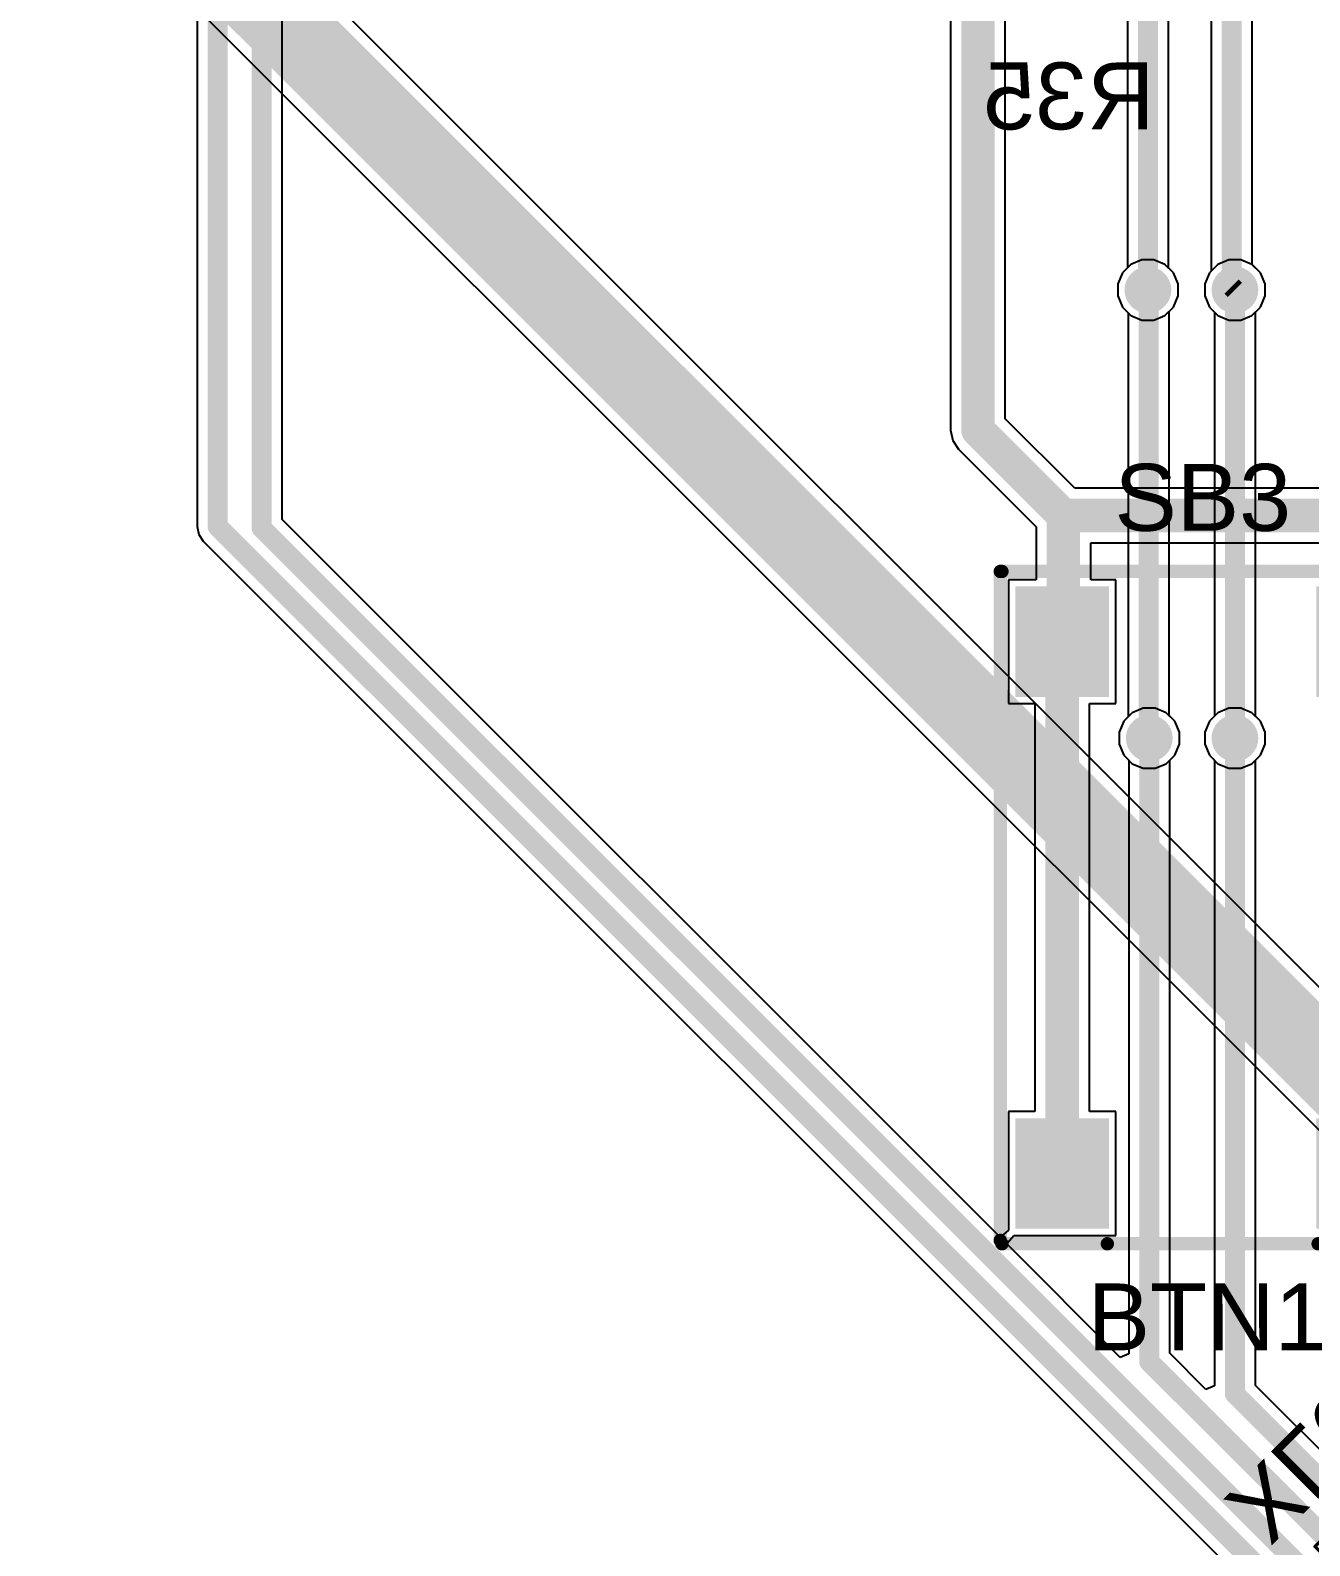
# Model space of a CAD drawing. Header units: millimetres. Extents: x 95 to 305, y 96 to 295.
# Drawn here: x 111.2 to 130.32, y 169.33 to 191.98 of the extents above; entities that cross this region are included whole.
import ezdxf

# ---------------------------------------------------------------- set-up
doc = ezdxf.new("R2010")
doc.units = ezdxf.units.MM
for name, color, linetype in [('BottomLayer', 5, 'Continuous'), ('BottomOverlay', 54, 'Continuous'), ('BottomSolder', 6, 'Continuous'), ('Mechanical13', 56, 'Continuous'), ('Mechanical15', 56, 'Continuous'), ('MultiLayer', 9, 'Continuous'), ('PadHoleLayer', 156, 'Continuous'), ('TopLayer', 1, 'Continuous'), ('TopOverlay', 2, 'Continuous'), ('TopPaste', 8, 'Continuous'), ('TopSolder', 216, 'Continuous'), ('ViaHoleLayer', 16, 'Continuous')]:
    doc.layers.add(name, color=color, linetype=linetype)
doc.styles.add('Arial', font='arial.ttf', dxfattribs={"height": 0.2})

# ---------------------------------------------------------------- blocks, each defined once
blk = doc.blocks.new('JST_XH_2_B_32')
at = {"layer": 'BottomLayer'}
blk.add_hatch(color=5, dxfattribs=at).paths.add_polyline_path([(-2.03750291, 1.31250055), (-0.4625022499999999, 1.31250055), (-0.4625022499999999, -0.26250011), (-2.03750291, -0.26250011)])
h = blk.add_hatch(color=5, dxfattribs=at)
edge = h.paths.add_edge_path()
edge.add_arc((1.25000258, 0.52500022), 0.78749906, 0, 360)
at = {"layer": 'BottomSolder'}
blk.add_hatch(color=6, dxfattribs=at).paths.add_polyline_path([(-2.08750281, 1.36250045), (-0.41250235, 1.36250045), (-0.41250235, -0.31250001), (-2.08750281, -0.31250001)])
h = blk.add_hatch(color=6, dxfattribs=at)
edge = h.paths.add_edge_path()
edge.add_arc((1.25000258, 0.52500022), 0.8374989599999999, 0, 360)
at = {"layer": 'MultiLayer'}
h = blk.add_hatch(color=9, dxfattribs=at)
edge = h.paths.add_edge_path()
edge.add_arc((1.25000258, 0.52500022), 0.78749906, 0, 360)
at = {"layer": 'PadHoleLayer'}
h = blk.add_hatch(color=156, dxfattribs=at)
edge = h.paths.add_edge_path()
edge.add_arc((-1.25000258, 0.52500022), 0.52500022, 0, 360)
h = blk.add_hatch(color=156, dxfattribs=at)
edge = h.paths.add_edge_path()
edge.add_arc((1.25000258, 0.52500022), 0.52500022, 0, 360)
at = {"layer": 'TopLayer'}
blk.add_hatch(color=1, dxfattribs=at).paths.add_polyline_path([(-2.03750291, 1.31250055), (-0.4625022499999999, 1.31250055), (-0.4625022499999999, -0.26250011), (-2.03750291, -0.26250011)])
h = blk.add_hatch(color=1, dxfattribs=at)
edge = h.paths.add_edge_path()
edge.add_arc((1.25000258, 0.52500022), 0.78749906, 0, 360)
at = {"layer": 'TopSolder'}
blk.add_hatch(color=216, dxfattribs=at).paths.add_polyline_path([(-2.08750281, 1.36250045), (-0.41250235, 1.36250045), (-0.41250235, -0.31250001), (-2.08750281, -0.31250001)])
h = blk.add_hatch(color=216, dxfattribs=at)
edge = h.paths.add_edge_path()
edge.add_arc((1.25000258, 0.52500022), 0.8374989599999999, 0, 360)
at = {"layer": 'BottomOverlay', "const_width": 0.127}
for points in [[(-3.70000022, 2.87500314), (-3.70000022, -2.87500314)], [(-3.70000022, 2.87500314), (3.70000022, 2.87500314)], [(3.70000022, 2.87500314), (3.70000022, -2.87500314)], [(-3.70000022, -2.87500314), (3.70000022, -2.87500314)]]:
    blk.add_lwpolyline(points, dxfattribs=at)
at = {"layer": 'BottomOverlay'}
for points, const_width in [([(-3.73175022, 2.87500314, 1), (-3.66825022, 2.87500314, 1)], 0.0635), ([(-3.73175022, 2.87500314, 1), (-3.66825022, 2.87500314, 1)], 0.0635), ([(3.66825022, 2.87500314, 1), (3.73175022, 2.87500314, 1)], 0.0635), ([(3.66825022, 2.87500314, 1), (3.73175022, 2.87500314, 1)], 0.0635), ([(-4.35000146, 0.52500022, 1), (-4.55000106, 0.52500022, 1)], 0.1999996), ([(-4.60000096, 0.52500022, 1), (-4.50000116, 0.52500022, 1)], 0.0999998), ([(-4.40000136, 0.52500022, 1), (-4.30000156, 0.52500022, 1)], 0.0999998), ([(-3.73175022, -2.87500314, 1), (-3.66825022, -2.87500314, 1)], 0.0635), ([(-3.73175022, -2.87500314, 1), (-3.66825022, -2.87500314, 1)], 0.0635), ([(3.66825022, -2.87500314, 1), (3.73175022, -2.87500314, 1)], 0.0635), ([(3.66825022, -2.87500314, 1), (3.73175022, -2.87500314, 1)], 0.0635)]:
    blk.add_lwpolyline(points, format="xyb", close=True, dxfattribs=dict(at, const_width=const_width))
at = {"layer": 'Mechanical13', "const_width": 0.127}
for points in [[(-3.70000022, 2.87500314), (-3.70000022, -2.87500314)], [(-3.70000022, 2.87500314), (3.70000022, 2.87500314)], [(3.70000022, 2.87500314), (3.70000022, -2.87500314)], [(-3.70000022, -2.87500314), (3.70000022, -2.87500314)]]:
    blk.add_lwpolyline(points, dxfattribs=at)
at = {"layer": 'Mechanical13'}
for points, const_width in [([(-3.73175022, 2.87500314, 1), (-3.66825022, 2.87500314, 1)], 0.0635), ([(-3.73175022, 2.87500314, 1), (-3.66825022, 2.87500314, 1)], 0.0635), ([(3.66825022, 2.87500314, 1), (3.73175022, 2.87500314, 1)], 0.0635), ([(3.66825022, 2.87500314, 1), (3.73175022, 2.87500314, 1)], 0.0635), ([(-4.35000146, 0.52500022, 1), (-4.55000106, 0.52500022, 1)], 0.1999996), ([(-4.60000096, 0.52500022, 1), (-4.50000116, 0.52500022, 1)], 0.0999998), ([(-4.40000136, 0.52500022, 1), (-4.30000156, 0.52500022, 1)], 0.0999998), ([(-3.73175022, -2.87500314, 1), (-3.66825022, -2.87500314, 1)], 0.0635), ([(-3.73175022, -2.87500314, 1), (-3.66825022, -2.87500314, 1)], 0.0635), ([(3.66825022, -2.87500314, 1), (3.73175022, -2.87500314, 1)], 0.0635), ([(3.66825022, -2.87500314, 1), (3.73175022, -2.87500314, 1)], 0.0635)]:
    blk.add_lwpolyline(points, format="xyb", close=True, dxfattribs=dict(at, const_width=const_width))
at = {"layer": 'Mechanical15', "const_width": 0.0499999}
for points in [[(-3.94999972, 3.12500264), (3.94999972, 3.12500264)], [(-3.94999972, 3.12500264), (-3.94999972, -3.12500264)], [(3.94999972, 3.12500264), (3.94999972, -3.12500264)], [(-3.94999972, -3.12500264), (3.94999972, -3.12500264)]]:
    blk.add_lwpolyline(points, dxfattribs=at)
at = {"layer": 'Mechanical15', "const_width": 0.02499868}
for points in [[(-3.96249906, 3.12500264, 1), (-3.93750038, 3.12500264, 1)], [(-3.96249906, 3.12500264, 1), (-3.93750038, 3.12500264, 1)], [(3.93750038, 3.12500264, 1), (3.96249906, 3.12500264, 1)], [(3.93750038, 3.12500264, 1), (3.96249906, 3.12500264, 1)], [(-3.96249906, -3.12500264, 1), (-3.93750038, -3.12500264, 1)], [(-3.96249906, -3.12500264, 1), (-3.93750038, -3.12500264, 1)], [(3.93750038, -3.12500264, 1), (3.96249906, -3.12500264, 1)], [(3.93750038, -3.12500264, 1), (3.96249906, -3.12500264, 1)]]:
    blk.add_lwpolyline(points, format="xyb", close=True, dxfattribs=at)
blk = doc.blocks.new('DTSM_61N_V_T_R_74')
at = {"layer": 'TopLayer'}
for points in [[(-0.77499972, 5.150003669999999), (0.77499972, 5.150003669999999), (0.77499972, 3.85000373), (-0.77499972, 3.85000373)], [(7.17499962, 5.15000113), (8.724999059999998, 5.15000113), (8.724999059999998, 3.85000119), (7.17499962, 3.85000119)], [(-0.77499972, 0.64999997), (0.77499972, 0.64999997), (0.77499972, -0.64999997), (-0.77499972, -0.64999997)], [(7.17499708, 0.64999997), (8.72499652, 0.64999997), (8.72499652, -0.64999997), (7.17499708, -0.64999997)]]:
    blk.add_hatch(color=1, dxfattribs=at).paths.add_polyline_path(points)
at = {"layer": 'TopPaste'}
for points in [[(-0.77499972, 5.150003669999999), (0.77499972, 5.150003669999999), (0.77499972, 3.85000373), (-0.77499972, 3.85000373)], [(7.17499962, 5.15000113), (8.724999059999998, 5.15000113), (8.724999059999998, 3.85000119), (7.17499962, 3.85000119)], [(-0.77499972, 0.64999997), (0.77499972, 0.64999997), (0.77499972, -0.64999997), (-0.77499972, -0.64999997)], [(7.17499708, 0.64999997), (8.72499652, 0.64999997), (8.72499652, -0.64999997), (7.17499708, -0.64999997)]]:
    blk.add_hatch(color=8, dxfattribs=at).paths.add_polyline_path(points)
at = {"layer": 'TopSolder'}
for points in [[(-0.8249996199999998, 5.20000357), (0.8249996199999998, 5.20000357), (0.8249996199999998, 3.80000383), (-0.8249996199999998, 3.80000383)], [(7.124999719999999, 5.20000103), (8.77499896, 5.20000103), (8.77499896, 3.80000129), (7.124999719999999, 3.80000129)], [(-0.8249996199999998, 0.69999987), (0.8249996199999998, 0.69999987), (0.8249996199999998, -0.69999987), (-0.8249996199999998, -0.69999987)], [(7.124997179999999, 0.69999987), (8.774996419999999, 0.69999987), (8.774996419999999, -0.69999987), (7.124997179999999, -0.69999987)]]:
    blk.add_hatch(color=216, dxfattribs=at).paths.add_polyline_path(points)
at = {"layer": 'TopOverlay', "const_width": 0.1999996}
for points in [[(-1.05000298, 5.39999174), (-1.05000298, 3.82499108)], [(-1.00000054, 5.425000579999999), (8.99999978, 5.425000579999999)], [(8.99999978, 5.39999936), (8.99999978, -0.90000074)], [(-1.05000298, 3.82499108), (-1.05000298, 0.6749923)], [(-1.05000298, 0.6749923), (-1.05000298, -0.9000083599999998)], [(8.99999978, -0.9249994199999999), (-1.00000054, -0.92500196)]]:
    blk.add_lwpolyline(points, dxfattribs=at)
at = {"layer": 'TopOverlay', "const_width": 0.0999998}
for points in [[(-1.10000288, 5.39999174, 1), (-1.00000308, 5.39999174, 1)], [(-1.05000044, 5.425000579999999, 1), (-0.95000064, 5.425000579999999, 1)], [(8.94999988, 5.425000579999999, 1), (9.049999679999999, 5.425000579999999, 1)], [(8.94999988, 5.39999936, 1), (9.049999679999999, 5.39999936, 1)], [(-1.10000288, 3.82499108, 1), (-1.00000308, 3.82499108, 1)], [(-1.10000288, 3.82499108, 1), (-1.00000308, 3.82499108, 1)], [(-1.10000288, 0.6749923, 1), (-1.00000308, 0.6749923, 1)], [(-1.10000288, 0.6749923, 1), (-1.00000308, 0.6749923, 1)], [(-1.10000288, -0.9000083599999998, 1), (-1.00000308, -0.9000083599999998, 1)], [(-1.05000044, -0.92500196, 1), (-0.95000064, -0.92500196, 1)], [(8.94999988, -0.90000074, 1), (9.049999679999999, -0.90000074, 1)], [(8.94999988, -0.9249994199999999, 1), (9.049999679999999, -0.9249994199999999, 1)]]:
    blk.add_lwpolyline(points, format="xyb", close=True, dxfattribs=at)

msp = doc.modelspace()

# ---------------------------------------------------------------- hatches: boundary and pattern name
at = {"layer": 'BottomLayer'}
h = msp.add_hatch(color=5, dxfattribs=at)
edge = h.paths.add_edge_path()
edge.add_arc((127.90000074, 188.09999972), 0.2999994, 0, 360)
h = msp.add_hatch(color=5, dxfattribs=at)
edge = h.paths.add_edge_path()
edge.add_arc((129.20000068, 188.09999972), 0.2999994, 0, 360)
h = msp.add_hatch(color=5, dxfattribs=at)
edge = h.paths.add_edge_path()
edge.add_arc((127.92019882, 181.40000042), 0.2999994, 0, 360)
h = msp.add_hatch(color=5, dxfattribs=at)
edge = h.paths.add_edge_path()
edge.add_arc((129.20000068, 181.40000042), 0.2999994, 0, 360)
at = {"layer": 'BottomSolder'}
h = msp.add_hatch(color=6, dxfattribs=at)
edge = h.paths.add_edge_path()
edge.add_arc((127.90000074, 188.09999972), 0.3499993, 0, 360)
h = msp.add_hatch(color=6, dxfattribs=at)
edge = h.paths.add_edge_path()
edge.add_arc((129.20000068, 188.09999972), 0.3499993, 0, 360)
h = msp.add_hatch(color=6, dxfattribs=at)
edge = h.paths.add_edge_path()
edge.add_arc((127.92019882, 181.40000042), 0.3499993, 0, 360)
h = msp.add_hatch(color=6, dxfattribs=at)
edge = h.paths.add_edge_path()
edge.add_arc((129.20000068, 181.40000042), 0.3499993, 0, 360)
at = {"layer": 'TopLayer'}
h = msp.add_hatch(color=1, dxfattribs=at)
edge = h.paths.add_edge_path()
edge.add_arc((127.90000074, 188.09999972), 0.2999994, 0, 360)
h = msp.add_hatch(color=1, dxfattribs=at)
edge = h.paths.add_edge_path()
edge.add_arc((129.20000068, 188.09999972), 0.2999994, 0, 360)
h = msp.add_hatch(color=1, dxfattribs=at)
edge = h.paths.add_edge_path()
edge.add_arc((127.92019882, 181.40000042), 0.2999994, 0, 360)
h = msp.add_hatch(color=1, dxfattribs=at)
edge = h.paths.add_edge_path()
edge.add_arc((129.20000068, 181.40000042), 0.2999994, 0, 360)
at = {"layer": 'TopSolder'}
h = msp.add_hatch(color=216, dxfattribs=at)
edge = h.paths.add_edge_path()
edge.add_arc((127.90000074, 188.09999972), 0.3499993, 0, 360)
h = msp.add_hatch(color=216, dxfattribs=at)
edge = h.paths.add_edge_path()
edge.add_arc((129.20000068, 188.09999972), 0.3499993, 0, 360)
h = msp.add_hatch(color=216, dxfattribs=at)
edge = h.paths.add_edge_path()
edge.add_arc((127.92019882, 181.40000042), 0.3499993, 0, 360)
h = msp.add_hatch(color=216, dxfattribs=at)
edge = h.paths.add_edge_path()
edge.add_arc((129.20000068, 181.40000042), 0.3499993, 0, 360)
at = {"layer": 'ViaHoleLayer'}
h = msp.add_hatch(color=16, dxfattribs=at)
edge = h.paths.add_edge_path()
edge.add_arc((127.90000074, 188.09999972), 0.1499997, 0, 360)
h = msp.add_hatch(color=16, dxfattribs=at)
edge = h.paths.add_edge_path()
edge.add_arc((129.20000068, 188.09999972), 0.1499997, 0, 360)
h = msp.add_hatch(color=16, dxfattribs=at)
edge = h.paths.add_edge_path()
edge.add_arc((127.92019882, 181.40000042), 0.1499997, 0, 360)
h = msp.add_hatch(color=16, dxfattribs=at)
edge = h.paths.add_edge_path()
edge.add_arc((129.20000068, 181.40000042), 0.1499997, 0, 360)

# ---------------------------------------------------------------- linework, layer by layer
at = {"layer": 'BottomLayer'}
for p, q in [((135.61020376, 172.5273791), (112.55647034, 195.58111252)), ((111.2650937, 194.73286428), (134.54039132, 171.45756666)), ((127.6450965, 188.48148994), (127.51851052, 188.35490396)), ((127.81049114, 188.54999882), (127.6450965, 188.48148994)), ((127.98951034, 188.54999882), (127.81049114, 188.54999882)), ((128.15490498, 188.48148994), (127.98951034, 188.54999882)), ((128.28149096, 188.35490396), (128.15490498, 188.48148994)), ((128.94509644, 188.48148994), (128.81851046, 188.35490396)), ((129.11049108, 188.54999882), (128.94509644, 188.48148994)), ((129.28951028, 188.54999882), (129.11049108, 188.54999882)), ((129.45490492, 188.48148994), (129.28951028, 188.54999882)), ((129.5814909, 188.35490396), (129.45490492, 188.48148994)), ((127.51851052, 188.35490396), (127.45000164, 188.18950932)), ((128.34999984, 188.18950932), (128.28149096, 188.35490396)), ((128.81851046, 188.35490396), (128.75000158, 188.18950932)), ((129.64999978, 188.18950932), (129.5814909, 188.35490396)), ((127.45000164, 188.18950932), (127.45000164, 188.01049012)), ((127.45000164, 188.01049012), (127.51851052, 187.84509548)), ((128.28149096, 187.84509548), (128.34999984, 188.01049012)), ((128.34999984, 188.01049012), (128.34999984, 188.18950932)), ((128.75000158, 188.18950932), (128.75000158, 188.01049012)), ((128.75000158, 188.01049012), (128.81851046, 187.84509548)), ((129.5814909, 187.84509548), (129.64999978, 188.01049012)), ((129.64999978, 188.01049012), (129.64999978, 188.18950932)), ((127.51851052, 187.84509548), (127.60422282, 187.75938318)), ((128.21597674, 187.77958126), (128.28149096, 187.84509548)), ((128.21597674, 181.74061696), (128.21597674, 187.77958126)), ((128.81851046, 187.84509548), (128.89412372, 187.76948222)), ((129.50587764, 187.76948222), (129.5814909, 187.84509548)), ((127.60422282, 187.75938318), (127.60422282, 181.72041888)), ((128.89412372, 187.76948222), (128.89412372, 181.73051792)), ((129.50587764, 181.73051792), (129.50587764, 187.76948222)), ((127.60422282, 181.72041888), (127.5387086, 181.65490466)), ((128.30168904, 181.65490466), (128.21597674, 181.74061696)), ((128.89412372, 181.73051792), (128.81851046, 181.65490466)), ((129.5814909, 181.65490466), (129.50587764, 181.73051792)), ((127.5387086, 181.65490466), (127.47019972, 181.48951002)), ((127.47019972, 181.48951002), (127.47019972, 181.31049082)), ((128.37019792, 181.48951002), (128.30168904, 181.65490466)), ((128.37019792, 181.31049082), (128.37019792, 181.48951002)), ((128.81851046, 181.65490466), (128.75000158, 181.48951002)), ((128.75000158, 181.48951002), (128.75000158, 181.31049082)), ((129.64999978, 181.48951002), (129.5814909, 181.65490466)), ((129.64999978, 181.31049082), (129.64999978, 181.48951002)), ((127.47019972, 181.31049082), (127.5387086, 181.14509618)), ((128.30168904, 181.14509618), (128.37019792, 181.31049082)), ((128.75000158, 181.31049082), (128.81851046, 181.14509618)), ((129.5814909, 181.14509618), (129.64999978, 181.31049082)), ((127.5387086, 181.14509618), (127.66529458, 181.0185102)), ((127.66529458, 181.0185102), (127.83068922, 180.95000132)), ((128.00970842, 180.95000132), (128.17510306, 181.0185102)), ((128.17510306, 181.0185102), (128.30168904, 181.14509618)), ((128.81851046, 181.14509618), (128.94509644, 181.0185102)), ((128.94509644, 181.0185102), (129.11049108, 180.95000132)), ((129.28951028, 180.95000132), (129.45490492, 181.0185102)), ((129.45490492, 181.0185102), (129.5814909, 181.14509618)), ((127.83068922, 180.95000132), (128.00970842, 180.95000132)), ((129.11049108, 180.95000132), (129.28951028, 180.95000132))]:
    msp.add_line(p, q, dxfattribs=at)
for points, const_width in [([(111.79999992, 195.2677705), (135.91265426, 171.15511616)], 1.20000014), ([(127.90000074, 188.09999972), (127.91009978, 188.08990068)], 0.499999), ([(127.91009978, 181.41009946), (127.91009978, 188.08990068)], 0.2999994), ([(129.20000068, 181.40000042), (129.20000068, 188.09999972)], 0.2999994), ([(127.91009978, 181.41009946), (127.92019882, 181.40000042)], 0.499999)]:
    msp.add_lwpolyline(points, dxfattribs=dict(at, const_width=const_width))
for points, const_width in [([(127.77500226, 188.09999972, 1), (128.02499922, 188.09999972, 1)], 0.2499995), ([(127.7851013, 188.08990068, 1), (128.03509826, 188.08990068, 1)], 0.2499995), ([(127.8351012, 188.08990068, 1), (127.98509836, 188.08990068, 1)], 0.1499997), ([(129.1250021, 188.09999972, 1), (129.27499926, 188.09999972, 1)], 0.1499997), ([(127.7851013, 181.41009946, 1), (128.03509826, 181.41009946, 1)], 0.2499995), ([(127.79520034, 181.40000042, 1), (128.0451973, 181.40000042, 1)], 0.2499995), ([(127.8351012, 181.41009946, 1), (127.98509836, 181.41009946, 1)], 0.1499997), ([(129.1250021, 181.40000042, 1), (129.27499926, 181.40000042, 1)], 0.1499997)]:
    msp.add_lwpolyline(points, format="xyb", close=True, dxfattribs=dict(at, const_width=const_width))
at = {"layer": 'TopLayer'}
for p, q in [((113.69412364, 210.56948234), (113.69412364, 184.56361868)), ((114.96197226, 184.67060602), (114.96197226, 209.82557984)), ((129.4558752, 188.48051966), (129.4558752, 195.60055622)), ((128.84412128, 195.43126776), (128.84412128, 188.38051478)), ((124.9521631, 195.1307629), (124.9521631, 186.00641742)), ((125.7678333, 186.17533758), (125.7678333, 195.1307629)), ((127.59412378, 195.09667864), (127.59412378, 188.43051722)), ((128.2058777, 188.43051722), (128.2058777, 195.09668118)), ((129.5814909, 188.35490396), (129.4558752, 188.48051966)), ((127.51851052, 188.35490396), (127.45000164, 188.18950932)), ((127.59412378, 188.43051722), (127.51851052, 188.35490396)), ((128.28149096, 188.35490396), (128.2058777, 188.43051722)), ((128.34999984, 188.18950932), (128.28149096, 188.35490396)), ((128.81851046, 188.35490396), (128.75000158, 188.18950932)), ((128.84412128, 188.38051478), (128.81851046, 188.35490396)), ((129.64999978, 188.18950932), (129.5814909, 188.35490396)), ((127.45000164, 188.18950932), (127.45000164, 188.01049012)), ((127.45000164, 188.01049012), (127.51851052, 187.84509548)), ((128.28149096, 187.84509548), (128.34999984, 188.01049012)), ((128.34999984, 188.01049012), (128.34999984, 188.18950932)), ((128.75000158, 188.18950932), (128.75000158, 188.01049012)), ((128.75000158, 188.01049012), (128.81851046, 187.84509548)), ((129.5814909, 187.84509548), (129.64999978, 188.01049012)), ((129.64999978, 188.01049012), (129.64999978, 188.18950932)), ((127.51851052, 187.84509548), (127.6450965, 187.7185095)), ((128.15490498, 187.7185095), (128.28149096, 187.84509548)), ((128.81851046, 187.84509548), (128.94509644, 187.7185095)), ((129.45490492, 187.7185095), (129.5814909, 187.84509548)), ((127.6450965, 187.7185095), (127.81049114, 187.65000062)), ((127.81049114, 187.65000062), (127.98951034, 187.65000062)), ((127.98951034, 187.65000062), (128.15490498, 187.7185095)), ((128.94509644, 187.7185095), (129.11049108, 187.65000062)), ((129.11049108, 187.65000062), (129.28951028, 187.65000062)), ((129.28951028, 187.65000062), (129.45490492, 187.7185095)), ((124.9521631, 186.00641742), (124.95216056, 186.00640472)), ((124.95216056, 186.00640472), (124.98320698, 185.85033188)), ((126.80633262, 185.13683572), (125.7678333, 186.17533758)), ((124.98320698, 185.85033188), (125.07161422, 185.71802074)), ((125.07161422, 185.71802074), (126.2295672, 184.5600703)), ((132.57170082, 185.13683572), (126.80633262, 185.13683572)), ((125.68094752, 173.95163076), (114.96197226, 184.67060602)), ((113.69412364, 184.56361868), (113.6941211, 184.56360598)), ((113.6941211, 184.56360598), (113.71740782, 184.44655262)), ((113.71740782, 184.44655262), (113.78371198, 184.34731736)), ((126.2295672, 184.5600703), (126.2295672, 183.76789002)), ((113.78371198, 184.34731736), (163.3473111, 134.78372078)), ((127.0452374, 183.76789002), (127.0452374, 184.32116552)), ((127.0452374, 184.32116552), (132.57170082, 184.32116552)), ((126.2295672, 183.76789002), (125.81875522, 183.76789002)), ((125.81875522, 183.76789002), (125.81875522, 181.91789118)), ((127.41875202, 183.76789002), (127.0452374, 183.76789002)), ((127.41875202, 181.91789118), (127.41875202, 183.76789002)), ((125.81875522, 181.91789118), (126.21091852, 181.91789118)), ((126.21091852, 181.91789118), (126.21091852, 175.81789068)), ((127.02658872, 175.81789068), (127.02658872, 181.91789118)), ((127.02658872, 181.91789118), (127.41875202, 181.91789118)), ((127.66529458, 181.78149064), (127.5387086, 181.65490466)), ((127.83068922, 181.84999952), (127.66529458, 181.78149064)), ((128.00970842, 181.84999952), (127.83068922, 181.84999952)), ((128.17510306, 181.78149064), (128.00970842, 181.84999952)), ((128.30168904, 181.65490466), (128.17510306, 181.78149064)), ((128.94509644, 181.78149064), (128.81851046, 181.65490466)), ((129.11049108, 181.84999952), (128.94509644, 181.78149064)), ((129.28951028, 181.84999952), (129.11049108, 181.84999952)), ((129.45490492, 181.78149064), (129.28951028, 181.84999952)), ((129.5814909, 181.65490466), (129.45490492, 181.78149064)), ((127.5387086, 181.65490466), (127.47019972, 181.48951002)), ((127.47019972, 181.48951002), (127.47019972, 181.31049082)), ((128.37019792, 181.48951002), (128.30168904, 181.65490466)), ((128.37019792, 181.31049082), (128.37019792, 181.48951002)), ((128.81851046, 181.65490466), (128.75000158, 181.48951002)), ((128.75000158, 181.48951002), (128.75000158, 181.31049082)), ((129.64999978, 181.48951002), (129.5814909, 181.65490466)), ((129.64999978, 181.31049082), (129.64999978, 181.48951002)), ((127.47019972, 181.31049082), (127.5387086, 181.14509618)), ((128.30168904, 181.14509618), (128.37019792, 181.31049082)), ((128.75000158, 181.31049082), (128.81851046, 181.14509618)), ((129.5814909, 181.14509618), (129.64999978, 181.31049082)), ((127.5387086, 181.14509618), (127.61432186, 181.06948292)), ((127.61432186, 181.06948292), (127.61432186, 172.19786236)), ((128.22607578, 181.06948292), (128.30168904, 181.14509618)), ((128.22607578, 172.2065009), (128.22607578, 181.06948292)), ((128.81851046, 181.14509618), (128.89412372, 181.06948292)), ((128.89412372, 181.06948292), (128.89412372, 171.7180589)), ((129.50587764, 181.06948292), (129.5814909, 181.14509618)), ((129.50587764, 171.72670252), (129.50587764, 181.06948292)), ((126.21091852, 175.81789068), (125.81875268, 175.81789068)), ((125.81875268, 175.81789068), (125.81875268, 174.09206482)), ((127.41874948, 175.81789068), (127.02658872, 175.81789068)), ((127.41874948, 173.96789184), (127.41874948, 175.81789068)), ((125.81875014, 174.04569966), (125.70966222, 173.95019312)), ((125.80105396, 173.85880138), (125.8965605, 173.9678893)), ((125.81875268, 174.09206482), (125.81875014, 174.04569966)), ((125.8965605, 173.9678893), (125.93517358, 173.96789184)), ((125.93517358, 173.96789184), (127.41874948, 173.96789184)), ((125.70966222, 173.95019312), (125.68094752, 173.95163076)), ((125.8024916, 173.83008668), (125.80105396, 173.85880138)), ((127.48732186, 172.14525642), (125.8024916, 173.83008668)), ((127.61432186, 172.19786236), (127.48732186, 172.14525642)), ((128.76712372, 171.66545296), (128.22607578, 172.2065009)), ((128.89412372, 171.7180589), (128.76712372, 171.66545296)), ((164.52670422, 136.70587594), (129.50587764, 171.72670252))]:
    msp.add_line(p, q, dxfattribs=at)
for points, const_width in [([(114.0000006, 184.56360598), (114.0000006, 210.89999984)], 0.2999994), ([(114.6560953, 184.54390574), (114.6560953, 210.15609734)], 0.2999994), ([(129.14999824, 188.15000216), (129.14999824, 197.85000308)], 0.2999994), ([(125.3599982, 186.00640472), (125.3599982, 196.04999652)], 0.499999), ([(127.90000074, 188.09999972), (127.90000074, 196.04999144)], 0.2999994), ([(129.14999824, 188.15000216), (129.20000068, 188.09999972)], 0.2999994), ([(125.3599982, 186.00640472), (126.6374023, 184.72900062)], 0.499999), ([(126.6374023, 184.72900062), (133.42020052, 184.72900062)], 0.499999), ([(126.6374023, 182.86153928), (126.6374023, 184.72900062)], 0.499999), ([(114.0000006, 184.56360598), (163.5636048, 135.00000178)], 0.2999994), ([(114.6560953, 184.54390574), (163.75000016, 135.45000088)], 0.2999994), ([(126.61875362, 174.8928938), (126.61875362, 182.8428906)], 0.499999), ([(127.92019882, 172.07980062), (127.92019882, 181.40000042)], 0.2999994), ([(129.20000068, 171.60000224), (129.20000068, 181.40000042)], 0.2999994), ([(126.61875108, 174.89289126), (126.61875362, 174.8928938)], 0.499999), ([(127.92019882, 172.07980062), (164.09999946, 135.89999998)], 0.2999994), ([(129.20000068, 171.60000224), (164.40000394, 136.39999898)], 0.2999994)]:
    msp.add_lwpolyline(points, dxfattribs=dict(at, const_width=const_width))
for points, const_width in [([(127.82500216, 188.09999972, 1), (127.97499932, 188.09999972, 1)], 0.1499997), ([(129.07499966, 188.15000216, 1), (129.22499682, 188.15000216, 1)], 0.1499997), ([(129.07499966, 188.15000216, 1), (129.22499682, 188.15000216, 1)], 0.1499997), ([(129.1250021, 188.09999972, 1), (129.27499926, 188.09999972, 1)], 0.1499997), ([(125.23499972, 186.00640472, 1), (125.48499668, 186.00640472, 1)], 0.2499995), ([(125.23499972, 186.00640472, 1), (125.48499668, 186.00640472, 1)], 0.2499995), ([(126.51240382, 184.72900062, 1), (126.76240078, 184.72900062, 1)], 0.2499995), ([(126.51240382, 184.72900062, 1), (126.76240078, 184.72900062, 1)], 0.2499995), ([(126.51240382, 184.72900062, 1), (126.76240078, 184.72900062, 1)], 0.2499995), ([(113.92500202, 184.56360598, 1), (114.07499918, 184.56360598, 1)], 0.1499997), ([(113.92500202, 184.56360598, 1), (114.07499918, 184.56360598, 1)], 0.1499997), ([(114.58109672, 184.54390574, 1), (114.73109388, 184.54390574, 1)], 0.1499997), ([(114.58109672, 184.54390574, 1), (114.73109388, 184.54390574, 1)], 0.1499997), ([(126.49375514, 182.8428906, 1), (126.7437521, 182.8428906, 1)], 0.2499995), ([(126.51240382, 182.86153928, 1), (126.76240078, 182.86153928, 1)], 0.2499995), ([(127.84520024, 181.40000042, 1), (127.9951974, 181.40000042, 1)], 0.1499997), ([(129.1250021, 181.40000042, 1), (129.27499926, 181.40000042, 1)], 0.1499997), ([(126.4937526, 174.89289126, 1), (126.74374956, 174.89289126, 1)], 0.2499995), ([(126.49375514, 174.8928938, 1), (126.7437521, 174.8928938, 1)], 0.2499995), ([(126.49375514, 174.8928938, 1), (126.7437521, 174.8928938, 1)], 0.2499995), ([(127.84520024, 172.07980062, 1), (127.9951974, 172.07980062, 1)], 0.1499997), ([(127.84520024, 172.07980062, 1), (127.9951974, 172.07980062, 1)], 0.1499997), ([(129.1250021, 171.60000224, 1), (129.27499926, 171.60000224, 1)], 0.1499997), ([(129.1250021, 171.60000224, 1), (129.27499926, 171.60000224, 1)], 0.1499997)]:
    msp.add_lwpolyline(points, format="xyb", close=True, dxfattribs=dict(at, const_width=const_width))

# ---------------------------------------------------------------- block references
for name, p, rotation in [('DTSM_61N_V_T_R_74', (131.11875478, 174.89289126), 90), ('JST_XH_2_B_32', (135.40000098, 169.90000056), 45)]:
    msp.add_blockref(name, p, dxfattribs=dict(rotation=rotation))

# ---------------------------------------------------------------- texts
at = {"layer": 'BottomOverlay', "style": 'Arial', "text_generation_flag": 2}
msp.add_text('R35', height=1.00000054, dxfattribs=at).set_placement((128.00000054, 190.5))
msp.add_text('XL6009 IN', height=1.00000054, rotation=225, dxfattribs=at).set_placement((129.00000108, 170.00000036))
at = {"layer": 'TopOverlay', "style": 'Arial'}
for s, p in [('SB3', (127.3999992, 184.4999993)), ('BTN1', (127, 172.25000094))]:
    msp.add_text(s, height=1.00000054, dxfattribs=at).set_placement(p)

doc.saveas('drawing.dxf')
